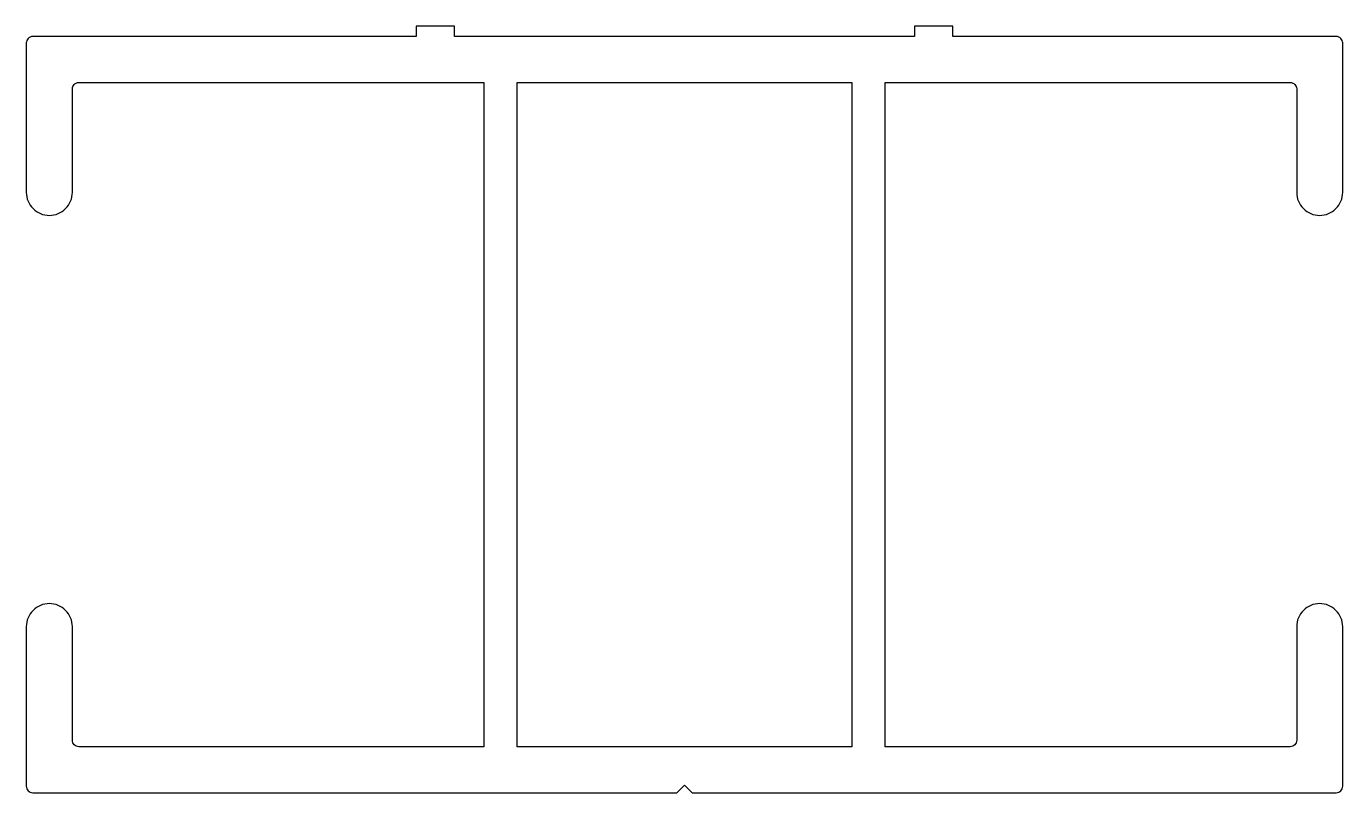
# Model space of a CAD drawing. Extents: x 454 to 505.5, y 759.9 to 789.9.
import ezdxf

# ---------------------------------------------------------------- set-up
doc = ezdxf.new("R2010")
doc.units = 0
doc.layers.get('0').update_dxf_attribs({"linetype": 'CONTINUOUS'})

msp = doc.modelspace()

# ---------------------------------------------------------------- linework, layer by layer
msp.add_lwpolyline([(503.681, 766.412), (503.681, 761.962, -0.414214), (503.431, 761.712), (487.581, 761.712), (487.581, 787.712), (503.431, 787.712, -0.414214), (503.681, 787.462), (503.681, 783.412, 0.414214), (504.581, 782.512, 0.414214), (505.481, 783.412), (505.481, 789.262, 0.414214), (505.231, 789.512), (490.231, 789.512), (490.231, 789.912), (488.731, 789.912), (488.731, 789.512), (470.731, 789.512), (470.731, 789.912), (469.231, 789.912), (469.231, 789.512), (454.231, 789.512, 0.414214), (453.981, 789.262), (453.981, 783.412, 0.414214), (454.881, 782.512), (454.881, 782.512, 0.414214), (455.781, 783.412), (455.781, 787.462, -0.414214), (456.031, 787.712), (471.881, 787.712), (471.881, 761.712), (456.031, 761.712, -0.414214), (455.781, 761.962), (455.781, 766.412, 0.414214), (454.881, 767.312, 0.414214), (453.981, 766.412), (453.981, 760.162, 0.414214), (454.231, 759.912), (479.431, 759.912), (479.731, 760.212), (480.031, 759.912), (505.231, 759.912, 0.414214), (505.481, 760.162), (505.481, 766.412, 0.414214), (504.581, 767.312, 0.414214)], format="xyb", close=True)
msp.add_lwpolyline([(473.181, 761.712), (473.181, 787.712), (486.281, 787.712), (486.281, 761.712)], close=True)

doc.saveas('drawing.dxf')
